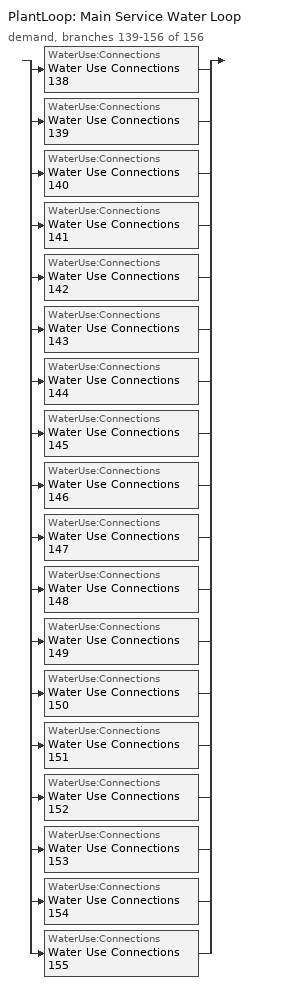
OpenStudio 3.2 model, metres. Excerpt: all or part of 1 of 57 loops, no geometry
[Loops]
PlantLoop 'Main Service Water Loop'
 demand, branches 139-156 of 156: split
  | WaterUse:Connections 'Water Use Connections 138'
  | WaterUse:Connections 'Water Use Connections 139'
  | WaterUse:Connections 'Water Use Connections 140'
  | WaterUse:Connections 'Water Use Connections 141'
  | WaterUse:Connections 'Water Use Connections 142'
  | WaterUse:Connections 'Water Use Connections 143'
  | WaterUse:Connections 'Water Use Connections 144'
  | WaterUse:Connections 'Water Use Connections 145'
  | WaterUse:Connections 'Water Use Connections 146'
  | WaterUse:Connections 'Water Use Connections 147'
  | WaterUse:Connections 'Water Use Connections 148'
  | WaterUse:Connections 'Water Use Connections 149'
  | WaterUse:Connections 'Water Use Connections 150'
  | WaterUse:Connections 'Water Use Connections 151'
  | WaterUse:Connections 'Water Use Connections 152'
  | WaterUse:Connections 'Water Use Connections 153'
  | WaterUse:Connections 'Water Use Connections 154'
  | WaterUse:Connections 'Water Use Connections 155'
[WaterUse:Connections] Drain Water Heat Exchanger Type=None; Drain Water Heat Exchanger Destination=Plant
Name | Water Use Equipment Name 1
Water Use Connections 138 | Patroom7_3_flr_3 Service Water Use 0.01gal/min
Water Use Connections 139 | Patroom7_3_flr_4 Service Water Use 0.01gal/min
Water Use Connections 140 | Patroom7_4_flr_3 Service Water Use 0.01gal/min
Water Use Connections 141 | Patroom7_4_flr_4 Service Water Use 0.01gal/min
Water Use Connections 142 | Patroom7_5_flr_3 Service Water Use 0.01gal/min
Water Use Connections 143 | Patroom7_5_flr_4 Service Water Use 0.01gal/min
Water Use Connections 144 | Patroom7_6_flr_3 Service Water Use 0.01gal/min
Water Use Connections 145 | Patroom7_6_flr_4 Service Water Use 0.01gal/min
Water Use Connections 146 | Patroom7_7_flr_3 Service Water Use 0.01gal/min
Water Use Connections 147 | Patroom7_7_flr_4 Service Water Use 0.01gal/min
Water Use Connections 148 | Patroom7_8_flr_3 Service Water Use 0.01gal/min
Water Use Connections 149 | Patroom7_8_flr_4 Service Water Use 0.01gal/min
Water Use Connections 150 | Patroom7_9_flr_3 Service Water Use 0.01gal/min
Water Use Connections 151 | Patroom7_9_flr_4 Service Water Use 0.01gal/min
Water Use Connections 152 | Patroom8_flr_3 Service Water Use 0.01gal/min
Water Use Connections 153 | Patroom8_flr_4 Service Water Use 0.01gal/min
Water Use Connections 154 | Phystherapy_flr_3 Service Water Use 0.09gal/min
Water Use Connections 155 | Radiology_flr_4 Service Water Use 0.18gal/min
[WaterUse:Equipment:Definition]
Name | Peak Flow Rate {m3/s} | Target Temperature Schedule | Sensible Fraction Schedule | Latent Fraction Schedule
Patroom7_3_flr_3 Service Water Use Def 0.01gal/min | 4.82988e-07 | Schedule Ruleset 416 | Schedule Ruleset 414 | Schedule Ruleset 415
Patroom7_3_flr_4 Service Water Use Def 0.01gal/min | 4.82988e-07 | Schedule Ruleset 419 | Schedule Ruleset 417 | Schedule Ruleset 418
Patroom7_4_flr_3 Service Water Use Def 0.01gal/min | 4.82988e-07 | Schedule Ruleset 422 | Schedule Ruleset 420 | Schedule Ruleset 421
Patroom7_4_flr_4 Service Water Use Def 0.01gal/min | 4.82988e-07 | Schedule Ruleset 425 | Schedule Ruleset 423 | Schedule Ruleset 424
Patroom7_5_flr_3 Service Water Use Def 0.01gal/min | 4.82988e-07 | Schedule Ruleset 428 | Schedule Ruleset 426 | Schedule Ruleset 427
Patroom7_5_flr_4 Service Water Use Def 0.01gal/min | 4.82988e-07 | Schedule Ruleset 431 | Schedule Ruleset 429 | Schedule Ruleset 430
Patroom7_6_flr_3 Service Water Use Def 0.01gal/min | 4.82988e-07 | Schedule Ruleset 434 | Schedule Ruleset 432 | Schedule Ruleset 433
Patroom7_6_flr_4 Service Water Use Def 0.01gal/min | 4.82988e-07 | Schedule Ruleset 437 | Schedule Ruleset 435 | Schedule Ruleset 436
Patroom7_7_flr_3 Service Water Use Def 0.01gal/min | 4.82988e-07 | Schedule Ruleset 440 | Schedule Ruleset 438 | Schedule Ruleset 439
Patroom7_7_flr_4 Service Water Use Def 0.01gal/min | 4.82988e-07 | Schedule Ruleset 443 | Schedule Ruleset 441 | Schedule Ruleset 442
Patroom7_8_flr_3 Service Water Use Def 0.01gal/min | 4.82988e-07 | Schedule Ruleset 446 | Schedule Ruleset 444 | Schedule Ruleset 445
Patroom7_8_flr_4 Service Water Use Def 0.01gal/min | 4.82988e-07 | Schedule Ruleset 449 | Schedule Ruleset 447 | Schedule Ruleset 448
Patroom7_9_flr_3 Service Water Use Def 0.01gal/min | 4.82988e-07 | Schedule Ruleset 452 | Schedule Ruleset 450 | Schedule Ruleset 451
Patroom7_9_flr_4 Service Water Use Def 0.01gal/min | 4.82988e-07 | Schedule Ruleset 455 | Schedule Ruleset 453 | Schedule Ruleset 454
Patroom8_flr_3 Service Water Use Def 0.01gal/min | 6.6613e-07 | Schedule Ruleset 458 | Schedule Ruleset 456 | Schedule Ruleset 457
Patroom8_flr_4 Service Water Use Def 0.01gal/min | 6.6613e-07 | Schedule Ruleset 461 | Schedule Ruleset 459 | Schedule Ruleset 460
Phystherapy_flr_3 Service Water Use Def 0.09gal/min | 5.82864e-06 | Schedule Ruleset 464 | Schedule Ruleset 462 | Schedule Ruleset 463
Radiology_flr_4 Service Water Use Def 0.18gal/min | 1.16573e-05 | Schedule Ruleset 467 | Schedule Ruleset 465 | Schedule Ruleset 466
[WaterUse:Equipment]
Name | Water Use Equipment Definition | Space | Flow Rate Fraction Schedule
Patroom7_3_flr_3 Service Water Use 0.01gal/min | Patroom7_3_flr_3 Service Water Use Def 0.01gal/min | PatRoom7_3_Flr_3 | NECB-H-Service Water Heating
Patroom7_3_flr_4 Service Water Use 0.01gal/min | Patroom7_3_flr_4 Service Water Use Def 0.01gal/min | PatRoom7_3_Flr_4 | NECB-H-Service Water Heating
Patroom7_4_flr_3 Service Water Use 0.01gal/min | Patroom7_4_flr_3 Service Water Use Def 0.01gal/min | PatRoom7_4_Flr_3 | NECB-H-Service Water Heating
Patroom7_4_flr_4 Service Water Use 0.01gal/min | Patroom7_4_flr_4 Service Water Use Def 0.01gal/min | PatRoom7_4_Flr_4 | NECB-H-Service Water Heating
Patroom7_5_flr_3 Service Water Use 0.01gal/min | Patroom7_5_flr_3 Service Water Use Def 0.01gal/min | PatRoom7_5_Flr_3 | NECB-H-Service Water Heating
Patroom7_5_flr_4 Service Water Use 0.01gal/min | Patroom7_5_flr_4 Service Water Use Def 0.01gal/min | PatRoom7_5_Flr_4 | NECB-H-Service Water Heating
Patroom7_6_flr_3 Service Water Use 0.01gal/min | Patroom7_6_flr_3 Service Water Use Def 0.01gal/min | PatRoom7_6_Flr_3 | NECB-H-Service Water Heating
Patroom7_6_flr_4 Service Water Use 0.01gal/min | Patroom7_6_flr_4 Service Water Use Def 0.01gal/min | PatRoom7_6_Flr_4 | NECB-H-Service Water Heating
Patroom7_7_flr_3 Service Water Use 0.01gal/min | Patroom7_7_flr_3 Service Water Use Def 0.01gal/min | PatRoom7_7_Flr_3 | NECB-H-Service Water Heating
Patroom7_7_flr_4 Service Water Use 0.01gal/min | Patroom7_7_flr_4 Service Water Use Def 0.01gal/min | PatRoom7_7_Flr_4 | NECB-H-Service Water Heating
Patroom7_8_flr_3 Service Water Use 0.01gal/min | Patroom7_8_flr_3 Service Water Use Def 0.01gal/min | PatRoom7_8_Flr_3 | NECB-H-Service Water Heating
Patroom7_8_flr_4 Service Water Use 0.01gal/min | Patroom7_8_flr_4 Service Water Use Def 0.01gal/min | PatRoom7_8_Flr_4 | NECB-H-Service Water Heating
Patroom7_9_flr_3 Service Water Use 0.01gal/min | Patroom7_9_flr_3 Service Water Use Def 0.01gal/min | PatRoom7_9_Flr_3 | NECB-H-Service Water Heating
Patroom7_9_flr_4 Service Water Use 0.01gal/min | Patroom7_9_flr_4 Service Water Use Def 0.01gal/min | PatRoom7_9_Flr_4 | NECB-H-Service Water Heating
Patroom8_flr_3 Service Water Use 0.01gal/min | Patroom8_flr_3 Service Water Use Def 0.01gal/min | PatRoom8_Flr_3 | NECB-H-Service Water Heating
Patroom8_flr_4 Service Water Use 0.01gal/min | Patroom8_flr_4 Service Water Use Def 0.01gal/min | PatRoom8_Flr_4 | NECB-H-Service Water Heating
Phystherapy_flr_3 Service Water Use 0.09gal/min | Phystherapy_flr_3 Service Water Use Def 0.09gal/min | PhysTherapy_Flr_3 | NECB-C-Service Water Heating
Radiology_flr_4 Service Water Use 0.18gal/min | Radiology_flr_4 Service Water Use Def 0.18gal/min | Radiology_Flr_4 | NECB-H-Service Water Heating
[Schedule:Ruleset]
Name | Default Day Schedule
NECB-C-Service Water Heating | NECB-C-Service Water Heating Default
NECB-H-Service Water Heating | NECB-H-Service Water Heating Default
Schedule Ruleset 414 | Schedule Day 418
Schedule Ruleset 415 | Schedule Day 419
Schedule Ruleset 416 | Schedule Day 420
Schedule Ruleset 417 | Schedule Day 421
Schedule Ruleset 418 | Schedule Day 422
Schedule Ruleset 419 | Schedule Day 423
Schedule Ruleset 420 | Schedule Day 424
Schedule Ruleset 421 | Schedule Day 425
Schedule Ruleset 422 | Schedule Day 426
Schedule Ruleset 423 | Schedule Day 427
Schedule Ruleset 424 | Schedule Day 428
Schedule Ruleset 425 | Schedule Day 429
Schedule Ruleset 426 | Schedule Day 430
Schedule Ruleset 427 | Schedule Day 431
Schedule Ruleset 428 | Schedule Day 432
Schedule Ruleset 429 | Schedule Day 433
Schedule Ruleset 430 | Schedule Day 434
Schedule Ruleset 431 | Schedule Day 435
Schedule Ruleset 432 | Schedule Day 436
Schedule Ruleset 433 | Schedule Day 437
Schedule Ruleset 434 | Schedule Day 438
Schedule Ruleset 435 | Schedule Day 439
Schedule Ruleset 436 | Schedule Day 440
Schedule Ruleset 437 | Schedule Day 441
Schedule Ruleset 438 | Schedule Day 442
Schedule Ruleset 439 | Schedule Day 443
Schedule Ruleset 440 | Schedule Day 444
Schedule Ruleset 441 | Schedule Day 445
Schedule Ruleset 442 | Schedule Day 446
Schedule Ruleset 443 | Schedule Day 447
Schedule Ruleset 444 | Schedule Day 448
Schedule Ruleset 445 | Schedule Day 449
Schedule Ruleset 446 | Schedule Day 450
Schedule Ruleset 447 | Schedule Day 451
Schedule Ruleset 448 | Schedule Day 452
Schedule Ruleset 449 | Schedule Day 453
Schedule Ruleset 450 | Schedule Day 454
Schedule Ruleset 451 | Schedule Day 455
Schedule Ruleset 452 | Schedule Day 456
Schedule Ruleset 453 | Schedule Day 457
Schedule Ruleset 454 | Schedule Day 458
Schedule Ruleset 455 | Schedule Day 459
Schedule Ruleset 456 | Schedule Day 460
Schedule Ruleset 457 | Schedule Day 461
Schedule Ruleset 458 | Schedule Day 462
Schedule Ruleset 459 | Schedule Day 463
Schedule Ruleset 460 | Schedule Day 464
Schedule Ruleset 461 | Schedule Day 465
Schedule Ruleset 462 | Schedule Day 466
Schedule Ruleset 463 | Schedule Day 467
Schedule Ruleset 464 | Schedule Day 468
Schedule Ruleset 465 | Schedule Day 469
Schedule Ruleset 466 | Schedule Day 470
Schedule Ruleset 467 | Schedule Day 471
[Schedule:Day]
NECB-C-Service Water Heating Default; NECB-C-Service Water Heating Default|Wkdy Day: 8, 0, 0.05, 9, 0, 0.1, 10, 0, 0.2, 11, 0, 0.3, 12, 0, 0.4, 16, 0, 0.8, 17, 0, 0.6, 18, 0, 0.4, 19, 0, 0.3, 21, 0, 0.2, 24, 0, 0.05
NECB-C-Service Water Heating Sat Day: 8, 0, 0.05, 9, 0, 0.1, 10, 0, 0.2, 11, 0, 0.3, 12, 0, 0.5, 16, 0, 0.9, 17, 0, 0.7, 18, 0, 0.5, 19, 0, 0.3, 21, 0, 0.2, 24, 0, 0.05
NECB-C-Service Water Heating Sun|Hol Day: 8, 0, 0.05, 9, 0, 0.1, 10, 0, 0.2, 11, 0, 0.3, 12, 0, 0.5, 17, 0, 0.9, 18, 0, 0.5, 19, 0, 0.3, 24, 0, 0.05
NECB-H-Service Water Heating Default; NECB-H-Service Water Heating Default|Wkdy Day; NECB-H-Service Water Heating Sat Day; NECB-H-Service Water Heating Sun|Hol Day: 24, 0, 0.9
Schedule Day 418; Schedule Day 421; Schedule Day 424; Schedule Day 427; Schedule Day 430; Schedule Day 433; Schedule Day 436; Schedule Day 439; Schedule Day 442; Schedule Day 445; Schedule Day 448; Schedule Day 451; Schedule Day 454; Schedule Day 457; Schedule Day 460; Schedule Day 463; Schedule Day 466; Schedule Day 469: 24, 0, 0.2
Schedule Day 419; Schedule Day 422; Schedule Day 425; Schedule Day 428; Schedule Day 431; Schedule Day 434; Schedule Day 437; Schedule Day 440; Schedule Day 443; Schedule Day 446; Schedule Day 449; Schedule Day 452; Schedule Day 455; Schedule Day 458; Schedule Day 461; Schedule Day 464; Schedule Day 467; Schedule Day 470: 24, 0, 0.05
Schedule Day 420; Schedule Day 423; Schedule Day 426; Schedule Day 429; Schedule Day 432; Schedule Day 435; Schedule Day 438; Schedule Day 441; Schedule Day 444; Schedule Day 447; Schedule Day 450; Schedule Day 453; Schedule Day 456; Schedule Day 459; Schedule Day 462; Schedule Day 465; Schedule Day 468; Schedule Day 471: 24, 0, 60
[Schedule:Rule] Date Specification Type=DateRange; Start Month=1; Start Day=1; End Month=12; End Day=31
Name | Schedule Ruleset | Rule Order | Day Schedule | Apply Monday | Apply Tuesday | Apply Wednesday | Apply Thursday | Apply Friday | Apply Saturday | Apply Sunday
Schedule Rule 80 | NECB-C-Service Water Heating | 2 | NECB-C-Service Water Heating Default|Wkdy Day | Yes | Yes | Yes | Yes | Yes
Schedule Rule 81 | NECB-C-Service Water Heating | 1 | NECB-C-Service Water Heating Sat Day |  |  |  |  |  | Yes
Schedule Rule 82 | NECB-C-Service Water Heating | 0 | NECB-C-Service Water Heating Sun|Hol Day |  |  |  |  |  |  | Yes
Schedule Rule 83 | NECB-H-Service Water Heating | 2 | NECB-H-Service Water Heating Default|Wkdy Day | Yes | Yes | Yes | Yes | Yes
Schedule Rule 84 | NECB-H-Service Water Heating | 1 | NECB-H-Service Water Heating Sat Day |  |  |  |  |  | Yes
Schedule Rule 85 | NECB-H-Service Water Heating | 0 | NECB-H-Service Water Heating Sun|Hol Day |  |  |  |  |  |  | Yes
